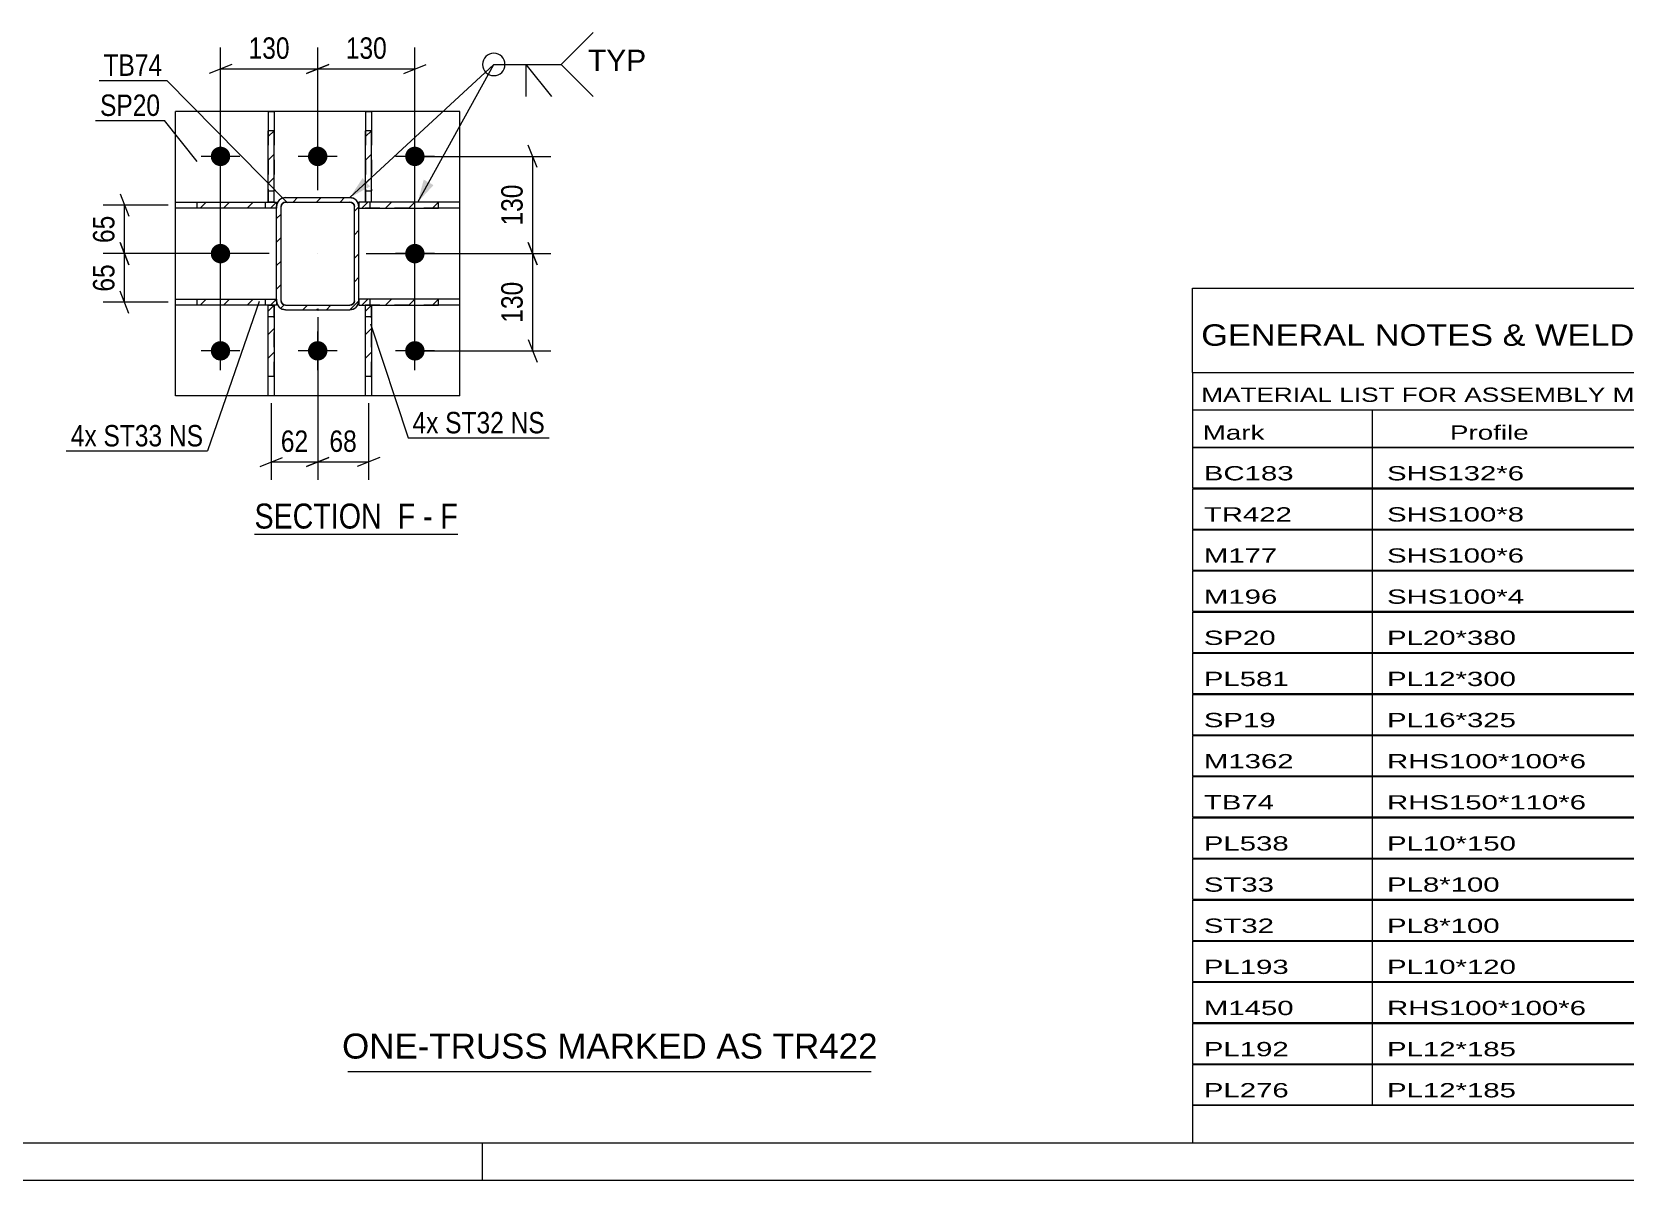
# Model space of a CAD drawing. Header units: millimetres. Extents: x -74 to 767, y -439 to 155.
# Drawn here: x 286.8 to 499.9, y -439 to -285.5 of the extents above; entities that cross this region are included whole.
import ezdxf

# ---------------------------------------------------------------- set-up
doc = ezdxf.new("R2010")
doc.units = ezdxf.units.MM
doc.linetypes.add('DXK_LINE_DOT2', pattern=[3.9198, 1.9599, -1.9599])
doc.linetypes.add('DXK_LINE_DOT3', pattern=[5.9187, 2.979, -0.9799, 0.9799, -0.9799])
doc.styles.add('Arial', font='arial.ttf', dxfattribs={"height": 0.2})
doc.styles.add('Arial Narrow', font='ARIALN.TTF', dxfattribs={"height": 0.2})

# ---------------------------------------------------------------- blocks, each defined once
blk = doc.blocks.new('Unknown-814185030-1135')
at = {"color": 5, "linetype": 'Continuous'}
for p, q in [((-68.94, -434), (762.06, -434)), ((347.06, -439), (347.06, -434)), ((-73.94, -439), (767.06, -439))]:
    blk.add_line(p, q, dxfattribs=at)
blk = doc.blocks.new('Unknown-814185030-12143')
at = {"color": 7, "linetype": 'Continuous'}
for p, q in [((442.06, -319.75), (602.06, -319.75)), ((442.06, -331), (442.06, -319.75)), ((602.06, -319.75), (602.06, -331)), ((442.06, -331), (602.06, -331)), ((442.06, -331), (442.06, -336)), ((602.06, -331), (602.06, -336)), ((442.06, -336), (602.06, -336)), ((442.06, -336), (442.06, -341)), ((466.06, -336), (466.06, -341)), ((501.56, -336), (501.56, -341)), ((527.56, -336), (527.56, -341)), ((540.56, -336), (540.56, -341)), ((558.06, -336), (558.06, -341)), ((580.06, -336), (580.06, -341)), ((602.06, -336), (602.06, -341)), ((442.06, -341), (602.06, -341)), ((442.06, -341.05), (442.06, -346.45)), ((442.06, -341.05), (602.06, -341.05)), ((466.06, -341), (466.06, -346.5)), ((501.56, -341), (501.56, -346.5)), ((527.56, -341), (527.56, -346.5)), ((540.56, -341), (540.56, -346.5)), ((558.06, -341), (558.06, -346.5)), ((580.06, -341), (580.06, -346.5)), ((602.06, -341.05), (602.06, -346.45)), ((442.06, -346.45), (602.06, -346.45)), ((442.06, -346.55), (442.06, -351.95)), ((442.06, -346.55), (602.06, -346.55)), ((466.06, -346.5), (466.06, -352)), ((501.56, -346.5), (501.56, -352)), ((527.56, -346.5), (527.56, -352)), ((540.56, -346.5), (540.56, -352)), ((558.06, -346.5), (558.06, -352)), ((580.06, -346.5), (580.06, -352)), ((602.06, -346.55), (602.06, -351.95)), ((442.06, -351.95), (602.06, -351.95)), ((442.06, -352.05), (442.06, -357.45)), ((442.06, -352.05), (602.06, -352.05)), ((466.06, -352), (466.06, -357.5)), ((501.56, -352), (501.56, -357.5)), ((527.56, -352), (527.56, -357.5)), ((540.56, -352), (540.56, -357.5)), ((558.06, -352), (558.06, -357.5)), ((580.06, -352), (580.06, -357.5)), ((602.06, -352.05), (602.06, -357.45)), ((442.06, -357.45), (602.06, -357.45)), ((442.06, -357.55), (442.06, -362.95)), ((442.06, -357.55), (602.06, -357.55)), ((466.06, -357.5), (466.06, -363)), ((501.56, -357.5), (501.56, -363)), ((527.56, -357.5), (527.56, -363)), ((540.56, -357.5), (540.56, -363)), ((558.06, -357.5), (558.06, -363)), ((580.06, -357.5), (580.06, -363)), ((602.06, -357.55), (602.06, -362.95)), ((442.06, -362.95), (602.06, -362.95)), ((442.06, -363.05), (442.06, -368.45)), ((442.06, -363.05), (602.06, -363.05)), ((466.06, -363), (466.06, -368.5)), ((501.56, -363), (501.56, -368.5)), ((527.56, -363), (527.56, -368.5)), ((540.56, -363), (540.56, -368.5)), ((558.06, -363), (558.06, -368.5)), ((580.06, -363), (580.06, -368.5)), ((602.06, -363.05), (602.06, -368.45)), ((442.06, -368.45), (602.06, -368.45)), ((442.06, -368.55), (442.06, -373.95)), ((442.06, -368.55), (602.06, -368.55)), ((466.06, -368.5), (466.06, -374)), ((501.56, -368.5), (501.56, -374)), ((527.56, -368.5), (527.56, -374)), ((540.56, -368.5), (540.56, -374)), ((558.06, -368.5), (558.06, -374)), ((580.06, -368.5), (580.06, -374)), ((602.06, -368.55), (602.06, -373.95)), ((442.06, -373.95), (602.06, -373.95)), ((442.06, -374.05), (442.06, -379.45)), ((442.06, -374.05), (602.06, -374.05)), ((466.06, -374), (466.06, -379.5)), ((501.56, -374), (501.56, -379.5)), ((527.56, -374), (527.56, -379.5)), ((540.56, -374), (540.56, -379.5)), ((558.06, -374), (558.06, -379.5)), ((580.06, -374), (580.06, -379.5)), ((602.06, -374.05), (602.06, -379.45)), ((442.06, -379.45), (602.06, -379.45)), ((442.06, -379.55), (442.06, -384.95)), ((442.06, -379.55), (602.06, -379.55)), ((466.06, -379.5), (466.06, -385)), ((501.56, -379.5), (501.56, -385)), ((527.56, -379.5), (527.56, -385)), ((540.56, -379.5), (540.56, -385)), ((558.06, -379.5), (558.06, -385)), ((580.06, -379.5), (580.06, -385)), ((602.06, -379.55), (602.06, -384.95)), ((442.06, -384.95), (602.06, -384.95)), ((442.06, -385.05), (442.06, -390.45)), ((442.06, -385.05), (602.06, -385.05)), ((466.06, -385), (466.06, -390.5)), ((501.56, -385), (501.56, -390.5)), ((527.56, -385), (527.56, -390.5)), ((540.56, -385), (540.56, -390.5)), ((558.06, -385), (558.06, -390.5)), ((580.06, -385), (580.06, -390.5)), ((602.06, -385.05), (602.06, -390.45)), ((442.06, -390.45), (602.06, -390.45)), ((442.06, -390.55), (442.06, -395.95)), ((442.06, -390.55), (602.06, -390.55)), ((466.06, -390.5), (466.06, -396)), ((501.56, -390.5), (501.56, -396)), ((527.56, -390.5), (527.56, -396)), ((540.56, -390.5), (540.56, -396)), ((558.06, -390.5), (558.06, -396)), ((580.06, -390.5), (580.06, -396)), ((602.06, -390.55), (602.06, -395.95)), ((442.06, -395.95), (602.06, -395.95)), ((442.06, -396.05), (442.06, -401.45)), ((442.06, -396.05), (602.06, -396.05)), ((466.06, -396), (466.06, -401.5)), ((501.56, -396), (501.56, -401.5)), ((527.56, -396), (527.56, -401.5)), ((540.56, -396), (540.56, -401.5)), ((558.06, -396), (558.06, -401.5)), ((580.06, -396), (580.06, -401.5)), ((602.06, -396.05), (602.06, -401.45)), ((442.06, -401.45), (602.06, -401.45)), ((442.06, -401.55), (442.06, -406.95)), ((442.06, -401.55), (602.06, -401.55)), ((466.06, -401.5), (466.06, -407)), ((501.56, -401.5), (501.56, -407)), ((527.56, -401.5), (527.56, -407)), ((540.56, -401.5), (540.56, -407)), ((558.06, -401.5), (558.06, -407)), ((580.06, -401.5), (580.06, -407)), ((602.06, -401.55), (602.06, -406.95)), ((442.06, -406.95), (602.06, -406.95)), ((466.06, -407), (466.06, -412.5)), ((501.56, -407), (501.56, -412.5)), ((527.56, -407), (527.56, -412.5)), ((540.56, -407), (540.56, -412.5)), ((558.06, -407), (558.06, -412.5)), ((580.06, -407), (580.06, -412.5)), ((442.06, -407.05), (442.06, -412.45)), ((442.06, -407.05), (602.06, -407.05)), ((602.06, -407.05), (602.06, -412.45)), ((442.06, -412.45), (602.06, -412.45)), ((442.06, -412.55), (442.06, -417.95)), ((442.06, -412.55), (602.06, -412.55)), ((466.06, -412.5), (466.06, -418)), ((501.56, -412.5), (501.56, -418)), ((527.56, -412.5), (527.56, -418)), ((540.56, -412.5), (540.56, -418)), ((558.06, -412.5), (558.06, -418)), ((580.06, -412.5), (580.06, -418)), ((602.06, -412.55), (602.06, -417.95)), ((442.06, -417.95), (602.06, -417.95)), ((442.06, -418.05), (442.06, -423.45)), ((442.06, -418.05), (602.06, -418.05)), ((466.06, -418), (466.06, -423.5)), ((501.56, -418), (501.56, -423.5)), ((527.56, -418), (527.56, -423.5)), ((540.56, -418), (540.56, -423.5)), ((558.06, -418), (558.06, -423.5)), ((580.06, -418), (580.06, -423.5)), ((602.06, -418.05), (602.06, -423.45)), ((442.06, -423.45), (602.06, -423.45)), ((442.06, -423.55), (442.06, -428.95)), ((442.06, -423.55), (602.06, -423.55)), ((466.06, -423.5), (466.06, -429)), ((501.56, -423.5), (501.56, -429)), ((527.56, -423.5), (527.56, -429)), ((540.56, -423.5), (540.56, -429)), ((558.06, -423.5), (558.06, -429)), ((580.06, -423.5), (580.06, -429)), ((602.06, -423.55), (602.06, -428.95)), ((442.06, -428.95), (602.06, -428.95)), ((442.06, -429), (602.06, -429)), ((442.06, -429), (442.06, -434)), ((558.06, -429), (558.06, -434)), ((580.06, -429), (580.06, -434)), ((602.06, -429), (602.06, -434)), ((442.06, -434), (602.06, -434))]:
    blk.add_line(p, q, dxfattribs=at)
at = {"color": 7, "style": 'Arial Narrow'}
for s, height, width, p in [('GENERAL NOTES & WELD DETAILS :', 2.8633, 1.4, (443.21, -327.44)), ('REFER TYP DRAWING TYP-01', 1.9089, 1.6, (526.76, -327.34)), ("MATERIAL LIST FOR ASSEMBLY MK'D", 1.9089, 1.6, (443.21, -334.94)), ('TR422', 1.909, 1.794707, (535.96, -335.03)), ('1', 1.91, 1.794707, (564.14, -334.94)), ('No. Required', 1.9089, 1.6, (573.47, -334.94)), ('Mark', 1.909, 1.7, (443.4, -340)), ('Profile', 1.909, 1.7, (476.47, -340)), ('Material', 1.909, 1.7, (506.6, -339.94)), ('No.', 1.909, 1.7, (531.56, -339.94)), ('Length', 1.909, 1.7, (542.06, -339.94)), ('Area', 1.909, 1.7, (564.56, -339.94)), ('Weight', 1.909, 1.7, (584.06, -339.94))]:
    blk.add_text(s, height=height, dxfattribs=dict(at, width=width)).set_placement(p)
at = {"color": 7, "linetype": 'Continuous', "style": 'Arial Narrow'}
for s, height, width, p in [('BC183', 1.909, 1.794707, (443.56, -345.44)), ('SHS132*6', 1.909, 1.794707, (468.06, -345.44)), ('E350', 1.909, 1.794707, (507.8, -345.44)), ('1', 1.91, 1.794707, (531.92, -345.44)), ('16515', 1.909, 1.794707, (542.46, -345.44)), ('8.7', 1.909, 1.794707, (568.38, -345.44)), ('392.0', 1.909, 1.794707, (585.02, -345.44)), ('TR422', 1.909, 1.794707, (443.56, -350.94)), ('SHS100*8', 1.909, 1.794707, (468.06, -350.94)), ('E350', 1.909, 1.794707, (507.8, -350.94)), ('1', 1.91, 1.794707, (531.92, -350.94)), ('16223', 1.909, 1.794707, (542.46, -350.94)), ('6.5', 1.909, 1.794707, (568.38, -350.94)), ('374.9', 1.909, 1.794707, (585.02, -350.94)), ('M177', 1.909, 1.794707, (443.56, -356.44)), ('SHS100*6', 1.909, 1.794707, (468.06, -356.44)), ('E350', 1.909, 1.794707, (507.8, -356.44)), ('6', 1.91, 1.794707, (531.92, -356.44)), ('3167', 1.909, 1.794707, (544.64, -356.44)), ('1.2', 1.909, 1.794707, (568.38, -356.44)), ('328.9', 1.909, 1.794707, (585.02, -356.44)), ('M196', 1.909, 1.794707, (443.56, -361.94)), ('SHS100*4', 1.909, 1.794707, (468.06, -361.94)), ('E350', 1.909, 1.794707, (507.8, -361.94)), ('7', 1.91, 1.794707, (531.92, -361.94)), ('3261', 1.909, 1.794707, (544.64, -361.94)), ('1.3', 1.909, 1.794707, (568.38, -361.94)), ('272.2', 1.909, 1.794707, (585.02, -361.94)), ('SP20', 1.909, 1.794707, (443.56, -367.44)), ('PL20*380', 1.909, 1.794707, (468.06, -367.44)), ('E350', 1.909, 1.794707, (507.8, -367.44)), ('6', 1.91, 1.794707, (531.92, -367.44)), ('380', 1.909, 1.794707, (546.83, -367.44)), ('0.3', 1.909, 1.794707, (568.38, -367.44)), ('136.0', 1.909, 1.794707, (585.02, -367.44)), ('PL581', 1.909, 1.794707, (443.56, -372.94)), ('PL12*300', 1.909, 1.794707, (468.06, -372.94)), ('E350', 1.909, 1.794707, (507.8, -372.94)), ('13', 1.909, 1.794707, (530.82, -372.94)), ('310', 1.909, 1.794707, (546.83, -372.94)), ('0.2', 1.909, 1.794707, (568.38, -372.94)), ('113.9', 1.909, 1.794707, (585.02, -372.94)), ('SP19', 1.909, 1.794707, (443.56, -378.44)), ('PL16*325', 1.909, 1.794707, (468.06, -378.44)), ('E350', 1.909, 1.794707, (507.8, -378.44)), ('4', 1.91, 1.794707, (531.92, -378.44)), ('325', 1.909, 1.794707, (546.83, -378.44)), ('0.2', 1.909, 1.794707, (568.38, -378.44)), ('53.1', 1.909, 1.794707, (587.2, -378.44)), ('M1362', 1.909, 1.794707, (443.56, -383.94)), ('RHS100*100*6', 1.9089, 1.794707, (468.06, -383.94)), ('E350', 1.909, 1.794707, (507.8, -383.94)), ('13', 1.909, 1.794707, (530.82, -383.94)), ('196', 1.909, 1.794707, (546.83, -383.94)), ('0.1', 1.909, 1.794707, (568.38, -383.94)), ('45.1', 1.909, 1.794707, (587.2, -383.94)), ('TB74', 1.909, 1.794707, (443.56, -389.44)), ('RHS150*110*6', 1.9089, 1.794707, (468.06, -389.44)), ('E350', 1.909, 1.794707, (507.8, -389.44)), ('6', 1.91, 1.794707, (531.92, -389.44)), ('200', 1.909, 1.794707, (546.83, -389.44)), ('0.1', 1.909, 1.794707, (568.38, -389.44)), ('28.0', 1.909, 1.794707, (587.2, -389.44)), ('PL538', 1.909, 1.794707, (443.56, -394.94)), ('PL10*150', 1.909, 1.794707, (468.06, -394.94)), ('E350', 1.909, 1.794707, (507.8, -394.94)), ('6', 1.91, 1.794707, (531.92, -394.94)), ('170', 1.909, 1.794707, (546.83, -394.94)), ('0.1', 1.909, 1.794707, (568.38, -394.94)), ('12.0', 1.909, 1.794707, (587.2, -394.94)), ('ST33', 1.909, 1.794707, (443.56, -400.44)), ('PL8*100', 1.909, 1.794707, (468.06, -400.44)), ('E350', 1.909, 1.794707, (507.8, -400.44)), ('24', 1.909, 1.794707, (530.82, -400.44)), ('135', 1.909, 1.794707, (546.83, -400.44)), ('0.0', 1.909, 1.794707, (568.38, -400.44)), ('10.0', 1.909, 1.794707, (587.2, -400.44)), ('ST32', 1.909, 1.794707, (443.56, -405.94)), ('PL8*100', 1.909, 1.794707, (468.06, -405.94)), ('E350', 1.909, 1.794707, (507.8, -405.94)), ('24', 1.909, 1.794707, (530.82, -405.94)), ('121', 1.909, 1.794707, (546.83, -405.94)), ('0.0', 1.909, 1.794707, (568.38, -405.94)), ('8.9', 1.909, 1.794707, (589.39, -405.94)), ('PL193', 1.909, 1.794707, (443.56, -411.44)), ('PL10*120', 1.909, 1.794707, (468.06, -411.44)), ('E350', 1.909, 1.794707, (507.8, -411.44)), ('2', 1.91, 1.794707, (531.92, -411.44)), ('255', 1.909, 1.794707, (546.83, -411.44)), ('0.1', 1.909, 1.794707, (568.38, -411.44)), ('4.8', 1.909, 1.794707, (589.39, -411.44)), ('M1450', 1.909, 1.794707, (443.56, -416.94)), ('RHS100*100*6', 1.9089, 1.794707, (468.06, -416.94)), ('E350', 1.909, 1.794707, (507.8, -416.94)), ('1', 1.91, 1.794707, (531.92, -416.94)), ('220', 1.909, 1.794707, (546.83, -416.94)), ('0.1', 1.909, 1.794707, (568.38, -416.94)), ('3.9', 1.909, 1.794707, (589.39, -416.94)), ('PL192', 1.909, 1.794707, (443.56, -422.44)), ('PL12*185', 1.909, 1.794707, (468.06, -422.44)), ('E350', 1.909, 1.794707, (507.8, -422.44)), ('1', 1.91, 1.794707, (531.92, -422.44)), ('255', 1.909, 1.794707, (546.83, -422.44)), ('0.1', 1.909, 1.794707, (568.38, -422.44)), ('2.9', 1.909, 1.794707, (589.39, -422.44)), ('PL276', 1.909, 1.794707, (443.56, -427.94)), ('PL12*185', 1.909, 1.794707, (468.06, -427.94)), ('E350', 1.909, 1.794707, (507.8, -427.94)), ('1', 1.91, 1.794707, (531.92, -427.94)), ('254', 1.909, 1.794707, (546.83, -427.94)), ('0.1', 1.909, 1.794707, (568.38, -427.94)), ('2.9', 1.909, 1.794707, (589.39, -427.94)), ('Total', 1.909, 1.7, (544.39, -432.5)), ('40.3', 1.909, 1.794707, (565.7, -432.5)), ('1789.7', 1.909, 1.794707, (582.83, -432.5))]:
    blk.add_text(s, height=height, dxfattribs=dict(at, width=width)).set_placement(p)
blk = doc.blocks.new('Unknown-814185030-12144')
at = {"color": 7, "linetype": 'Continuous'}
blk.add_line((329.06, -424.5), (399.06, -424.5), dxfattribs=at)
at = {"color": 7, "style": 'Arial'}
blk.add_text('ONE-TRUSS MARKED AS TR422', height=3.3428, dxfattribs=at).set_placement((328.3, -422.75))
blk = doc.blocks.new('Unknown-814185030-17 - 2091')
at = {"color": 6, "linetype": 'Continuous'}
blk.add_line((316.59, -352.63), (343.8, -352.63), dxfattribs=at)
at = {"color": 0, "linetype": 'Continuous'}
blk.add_wipeout([(334.7, -351.88), (334.7, -348.38), (316.59, -348.38), (316.59, -351.88)], dxfattribs=at)
at = {"color": 7, "linetype": 'Continuous', "style": 'Arial Narrow'}
blk.add_text('SECTION ', height=3.34, dxfattribs=at).set_placement((316.59, -351.88))
at = {"color": 0, "linetype": 'Continuous'}
blk.add_wipeout([(338.09, -351.88), (338.09, -348.38), (335.75, -348.38), (335.75, -351.88)], dxfattribs=at)
at = {"color": 7, "linetype": 'Continuous', "style": 'Arial Narrow'}
blk.add_text('F', height=3.34, dxfattribs=at).set_placement((335.75, -351.88))
at = {"color": 0, "linetype": 'Continuous'}
blk.add_wipeout([(340.41, -351.88), (340.41, -348.38), (339.14, -348.38), (339.14, -351.88)], dxfattribs=at)
at = {"color": 7, "linetype": 'Continuous', "style": 'Arial Narrow'}
blk.add_text('-', height=3.34, dxfattribs=at).set_placement((339.14, -351.88))
at = {"color": 0, "linetype": 'Continuous'}
blk.add_wipeout([(343.8, -351.88), (343.8, -348.38), (341.46, -348.38), (341.46, -351.88)], dxfattribs=at)
at = {"color": 7, "linetype": 'Continuous', "style": 'Arial Narrow'}
blk.add_text('F', height=3.34, dxfattribs=at).set_placement((341.46, -351.88))
blk = doc.blocks.new('Part-814185030-2217 - 2091')
at = {"linetype": 'Continuous'}
h = blk.add_hatch(dxfattribs=at)
h.set_pattern_fill('', scale=0.7, style=0, pattern_type=0)
h.set_pattern_definition([(45, (332.2275, -322.0128), (-1.57154, 1.57154), [])])
h.paths.add_polyline_path([(332.23, -331.56), (332.23, -322.01), (331.43, -322.01), (331.43, -331.56)])
at = {"color": 7, "linetype": 'DXK_LINE_DOT2'}
for p, q in [((331.43, -323.51), (331.43, -322.01)), ((331.43, -322.01), (332.23, -322.01)), ((331.43, -323.51), (332.23, -323.51)), ((331.43, -331.56), (331.43, -323.51)), ((332.23, -331.56), (332.23, -322.01))]:
    blk.add_line(p, q, dxfattribs=at)
at = {"color": 2, "linetype": 'Continuous'}
for p, q in [((331.43, -331.56), (331.43, -322.01)), ((331.43, -322.01), (332.23, -322.01)), ((332.23, -322.01), (332.23, -331.56)), ((331.43, -334.12), (331.43, -331.56)), ((332.23, -331.56), (331.43, -331.56)), ((332.23, -331.56), (332.23, -334.12)), ((332.23, -334.12), (331.43, -334.12))]:
    blk.add_line(p, q, dxfattribs=at)
blk = doc.blocks.new('Part-814185030-2201 - 2091')
at = {"linetype": 'Continuous'}
h = blk.add_hatch(dxfattribs=at)
h.set_pattern_fill('', scale=0.7, style=0, pattern_type=0)
h.set_pattern_definition([(45, (332.227, -298.6766), (-1.57154, 1.57154), [])])
h.paths.add_polyline_path([(332.23, -308.21), (332.23, -298.68), (331.43, -298.68), (331.43, -308.21)])
at = {"color": 2, "linetype": 'Continuous'}
for p, q in [((331.43, -296.12), (331.43, -298.68)), ((331.43, -296.12), (332.23, -296.12)), ((332.23, -296.12), (332.23, -298.68)), ((331.43, -308.21), (331.43, -298.68)), ((332.23, -298.68), (331.43, -298.68)), ((332.23, -308.21), (332.23, -298.68)), ((331.43, -308.21), (332.23, -308.21))]:
    blk.add_line(p, q, dxfattribs=at)
at = {"color": 7, "linetype": 'DXK_LINE_DOT2'}
for p, q in [((331.43, -298.68), (331.43, -308.21)), ((332.23, -298.68), (332.23, -306.71)), ((331.43, -306.71), (332.23, -306.71)), ((332.23, -308.21), (332.23, -306.71)), ((331.43, -308.21), (332.23, -308.21))]:
    blk.add_line(p, q, dxfattribs=at)
blk = doc.blocks.new('Part-814185030-2216 - 2091')
at = {"linetype": 'Continuous'}
h = blk.add_hatch(dxfattribs=at)
h.set_pattern_fill('', scale=0.7, style=0, pattern_type=0)
h.set_pattern_definition([(45, (319.2276, -298.6765), (-1.57154, 1.57154), [])])
h.paths.add_polyline_path([(319.23, -308.21), (319.23, -298.68), (318.43, -298.68), (318.43, -308.21)])
at = {"color": 2, "linetype": 'Continuous'}
for p, q in [((318.43, -296.12), (318.43, -298.68)), ((318.43, -296.12), (319.23, -296.12)), ((319.23, -296.12), (319.23, -298.68)), ((318.43, -308.21), (318.43, -298.68)), ((319.23, -298.68), (318.43, -298.68)), ((319.23, -308.21), (319.23, -298.68)), ((318.43, -308.21), (319.23, -308.21))]:
    blk.add_line(p, q, dxfattribs=at)
at = {"color": 7, "linetype": 'DXK_LINE_DOT2'}
for p, q in [((318.43, -298.68), (318.43, -308.21)), ((319.23, -298.68), (319.23, -306.71)), ((318.43, -306.71), (319.23, -306.71)), ((319.23, -308.21), (319.23, -306.71)), ((318.43, -308.21), (319.23, -308.21))]:
    blk.add_line(p, q, dxfattribs=at)
blk = doc.blocks.new('Part-814185030-2192 - 2091')
at = {"linetype": 'Continuous'}
h = blk.add_hatch(dxfattribs=at)
h.set_pattern_fill('', scale=0.7, style=0, pattern_type=0)
h.set_pattern_definition([(45, (330.543, -321.4217), (-1.57154, 1.57154), [])])
h.paths.add_polyline_path([(330.45, -321.88), (330.54, -321.42), (330.54, -308.82), (330.45, -308.36), (330.19, -307.97), (329.8, -307.71), (329.34, -307.62), (320.74, -307.62), (320.28, -307.71), (319.89, -307.97), (319.63, -308.36), (319.54, -308.82), (319.54, -321.42), (319.63, -321.88), (319.89, -322.27), (320.28, -322.53), (320.74, -322.62), (329.34, -322.62), (329.8, -322.53), (330.19, -322.27)])
h.paths.add_polyline_path([(329.57, -321.98), (329.34, -322.02), (320.74, -322.02), (320.51, -321.98), (320.32, -321.85), (320.19, -321.65), (320.14, -321.42), (320.14, -308.82), (320.19, -308.59), (320.32, -308.4), (320.51, -308.27), (320.74, -308.22), (329.34, -308.22), (329.57, -308.27), (329.77, -308.4), (329.9, -308.59), (329.94, -308.82), (329.94, -321.42), (329.9, -321.65), (329.77, -321.85)])
blk.add_hatch(color=30, dxfattribs=at).paths.add_polyline_path([(325.04, -322.72, -1), (325.04, -322.52, -1)])
at = {"color": 7, "linetype": 'DXK_LINE_DOT2'}
for p, q in [((319.54, -308.82), (319.63, -308.36)), ((319.54, -321.42), (319.54, -308.82)), ((320.19, -308.59), (320.14, -308.82)), ((320.14, -321.42), (320.14, -308.82)), ((320.32, -308.4), (320.19, -308.59)), ((320.28, -307.71), (320.74, -307.62)), ((320.51, -308.27), (320.32, -308.4)), ((320.74, -308.22), (320.51, -308.27)), ((320.74, -307.62), (329.34, -307.62)), ((320.74, -308.22), (329.34, -308.22)), ((329.34, -307.62), (329.8, -307.71)), ((329.57, -308.27), (329.34, -308.22)), ((329.77, -308.4), (329.57, -308.27)), ((329.9, -308.59), (329.77, -308.4)), ((329.94, -308.82), (329.9, -308.59)), ((329.94, -321.42), (329.94, -308.82)), ((330.45, -308.36), (330.54, -308.82)), ((330.54, -321.42), (330.54, -308.82)), ((319.63, -321.88), (319.54, -321.42)), ((320.14, -321.42), (320.19, -321.65)), ((320.19, -321.65), (320.32, -321.85)), ((329.77, -321.85), (329.9, -321.65)), ((329.9, -321.65), (329.94, -321.42)), ((330.54, -321.42), (330.45, -321.88)), ((320.74, -322.62), (320.28, -322.53)), ((320.32, -321.85), (320.51, -321.98)), ((320.51, -321.98), (320.74, -322.02)), ((320.74, -322.02), (329.34, -322.02)), ((320.74, -322.62), (329.34, -322.62)), ((329.34, -322.02), (329.57, -321.98)), ((329.8, -322.53), (329.34, -322.62)), ((329.57, -321.98), (329.77, -321.85))]:
    blk.add_line(p, q, dxfattribs=at)
at = {"color": 2, "linetype": 'Continuous'}
for p, q in [((319.63, -308.36), (319.54, -308.82)), ((319.54, -321.42), (319.54, -308.82)), ((320.14, -308.82), (320.19, -308.59)), ((320.14, -321.42), (320.14, -308.82)), ((320.19, -308.59), (320.32, -308.4)), ((320.74, -307.62), (320.28, -307.71)), ((320.32, -308.4), (320.51, -308.27)), ((320.51, -308.27), (320.74, -308.22)), ((320.74, -307.62), (329.34, -307.62)), ((320.74, -308.22), (329.34, -308.22)), ((329.8, -307.71), (329.34, -307.62)), ((329.34, -308.22), (329.57, -308.27)), ((329.57, -308.27), (329.77, -308.4)), ((329.77, -308.4), (329.9, -308.59)), ((329.9, -308.59), (329.94, -308.82)), ((329.94, -321.42), (329.94, -308.82)), ((330.54, -308.82), (330.45, -308.36)), ((330.54, -321.42), (330.54, -308.82)), ((319.54, -321.42), (319.63, -321.88)), ((320.19, -321.65), (320.14, -321.42)), ((320.32, -321.85), (320.19, -321.65)), ((329.9, -321.65), (329.77, -321.85)), ((329.94, -321.42), (329.9, -321.65)), ((330.45, -321.88), (330.54, -321.42)), ((320.28, -322.53), (320.74, -322.62)), ((320.51, -321.98), (320.32, -321.85)), ((320.74, -322.02), (320.51, -321.98)), ((320.74, -322.02), (329.34, -322.02)), ((320.74, -322.62), (329.34, -322.62)), ((329.57, -321.98), (329.34, -322.02)), ((329.34, -322.62), (329.8, -322.53)), ((329.77, -321.85), (329.57, -321.98))]:
    blk.add_line(p, q, dxfattribs=at)
at = {"color": 7, "linetype": 'DXK_LINE_DOT3'}
blk.add_line((325.04, -315.12), (325.04, -315.12), dxfattribs=at)
at = {"color": 30, "linetype": 'DXK_LINE_DOT3'}
blk.add_line((325.04, -322.62), (325.04, -322.62), dxfattribs=at)
at = {"color": 30, "linetype": 'Continuous'}
blk.add_circle((325.04, -322.62), 0.1, dxfattribs=at)
at = {"color": 7, "linetype": 'DXK_LINE_DOT2'}
for centre, start, end in [((320.74, -308.82), 112.5, 157.5), ((329.34, -308.82), 22.5, 67.5), ((320.74, -321.42), 202.5, 247.5), ((329.34, -321.42), 292.5, 337.5)]:
    blk.add_arc(centre, 1.2, start, end, dxfattribs=at)
at = {"color": 2, "linetype": 'Continuous'}
for centre, start, end in [((320.74, -308.82), 112.5, 157.5), ((329.34, -308.82), 22.5, 67.5), ((320.74, -321.42), 202.5, 247.5), ((329.34, -321.42), 292.5, 337.5)]:
    blk.add_arc(centre, 1.2, start, end, dxfattribs=at)
blk = doc.blocks.new('Part-814185030-2222 - 2091')
at = {"linetype": 'Continuous'}
h = blk.add_hatch(dxfattribs=at)
h.set_pattern_fill('', scale=0.7, style=0, pattern_type=0)
h.set_pattern_definition([(45, (319.228, -322.0128), (-1.57154, 1.57154), [])])
h.paths.add_polyline_path([(319.23, -331.56), (319.23, -322.01), (318.43, -322.01), (318.43, -331.56)])
at = {"color": 7, "linetype": 'DXK_LINE_DOT2'}
for p, q in [((318.43, -323.51), (318.43, -322.01)), ((318.43, -322.01), (319.23, -322.01)), ((318.43, -323.51), (319.23, -323.51)), ((318.43, -331.56), (318.43, -323.51)), ((319.23, -331.56), (319.23, -322.01))]:
    blk.add_line(p, q, dxfattribs=at)
at = {"color": 2, "linetype": 'Continuous'}
for p, q in [((318.43, -331.56), (318.43, -322.01)), ((318.43, -322.01), (319.23, -322.01)), ((319.23, -322.01), (319.23, -331.56)), ((318.43, -334.12), (318.43, -331.56)), ((319.23, -331.56), (318.43, -331.56)), ((319.23, -331.56), (319.23, -334.12)), ((319.23, -334.12), (318.43, -334.12))]:
    blk.add_line(p, q, dxfattribs=at)
blk = doc.blocks.new('Part-814185030-2223 - 2091')
at = {"linetype": 'Continuous'}
h = blk.add_hatch(dxfattribs=at)
h.set_pattern_fill('', scale=0.7, style=0, pattern_type=0)
h.set_pattern_definition([(45, (319.543, -308.223), (-1.57154, 1.57154), [])])
h.paths.add_polyline_path([(319.54, -309.02), (319.54, -308.22), (308.9, -308.22), (308.9, -309.02)])
at = {"color": 2, "linetype": 'Continuous'}
for p, q in [((306.04, -309.02), (306.04, -308.22)), ((306.04, -308.22), (308.9, -308.22)), ((308.9, -308.22), (319.54, -308.22)), ((308.9, -309.02), (308.9, -308.22)), ((319.54, -308.22), (319.54, -309.02)), ((308.9, -309.02), (306.04, -309.02)), ((319.54, -309.02), (308.9, -309.02))]:
    blk.add_line(p, q, dxfattribs=at)
at = {"color": 7, "linetype": 'DXK_LINE_DOT2'}
for p, q in [((308.9, -308.22), (319.54, -308.22)), ((318.04, -309.02), (318.04, -308.22)), ((319.54, -308.22), (319.54, -309.02)), ((319.54, -309.02), (308.9, -309.02))]:
    blk.add_line(p, q, dxfattribs=at)
blk = doc.blocks.new('Part-814185030-2224 - 2091')
at = {"linetype": 'Continuous'}
h = blk.add_hatch(dxfattribs=at)
h.set_pattern_fill('', scale=0.7, style=0, pattern_type=0)
h.set_pattern_definition([(45, (319.543, -321.223), (-1.57154, 1.57154), [])])
h.paths.add_polyline_path([(319.54, -322.02), (319.54, -321.22), (308.9, -321.22), (308.9, -322.02)])
at = {"color": 2, "linetype": 'Continuous'}
for p, q in [((306.04, -322.02), (306.04, -321.22)), ((306.04, -321.22), (308.9, -321.22)), ((308.9, -321.22), (319.54, -321.22)), ((308.9, -322.02), (308.9, -321.22)), ((319.54, -321.22), (319.54, -322.02)), ((308.9, -322.02), (306.04, -322.02)), ((319.54, -322.02), (308.9, -322.02))]:
    blk.add_line(p, q, dxfattribs=at)
at = {"color": 7, "linetype": 'DXK_LINE_DOT2'}
for p, q in [((308.9, -321.22), (319.54, -321.22)), ((318.04, -322.02), (318.04, -321.22)), ((319.54, -321.22), (319.54, -322.02)), ((319.54, -322.02), (308.9, -322.02))]:
    blk.add_line(p, q, dxfattribs=at)
blk = doc.blocks.new('Part-814185030-2239 - 2091')
at = {"linetype": 'Continuous'}
h = blk.add_hatch(dxfattribs=at)
h.set_pattern_fill('', scale=0.7, style=0, pattern_type=0)
h.set_pattern_definition([(45, (341.191, -308.2228), (-1.57154, 1.57154), [])])
h.paths.add_polyline_path([(341.19, -309.02), (341.19, -308.22), (330.54, -308.22), (330.54, -309.02)])
at = {"color": 7, "linetype": 'DXK_LINE_DOT2'}
for p, q in [((341.19, -308.22), (330.54, -308.22)), ((330.54, -308.22), (330.54, -309.02)), ((332.04, -309.02), (332.04, -308.22)), ((341.19, -309.02), (330.54, -309.02))]:
    blk.add_line(p, q, dxfattribs=at)
at = {"color": 2, "linetype": 'Continuous'}
for p, q in [((341.19, -308.22), (330.54, -308.22)), ((330.54, -308.22), (330.54, -309.02)), ((344.04, -308.22), (341.19, -308.22)), ((341.19, -309.02), (341.19, -308.22)), ((344.04, -309.02), (344.04, -308.22)), ((330.54, -309.02), (341.19, -309.02)), ((344.04, -309.02), (341.19, -309.02))]:
    blk.add_line(p, q, dxfattribs=at)
blk = doc.blocks.new('Part-814185030-2244 - 2091')
at = {"linetype": 'Continuous'}
h = blk.add_hatch(dxfattribs=at)
h.set_pattern_fill('', scale=0.7, style=0, pattern_type=0)
h.set_pattern_definition([(45, (341.191, -321.2228), (-1.57154, 1.57154), [])])
h.paths.add_polyline_path([(341.19, -322.02), (341.19, -321.22), (330.54, -321.22), (330.54, -322.02)])
at = {"color": 7, "linetype": 'DXK_LINE_DOT2'}
for p, q in [((341.19, -321.22), (330.54, -321.22)), ((330.54, -321.22), (330.54, -322.02)), ((332.04, -322.02), (332.04, -321.22)), ((341.19, -322.02), (330.54, -322.02))]:
    blk.add_line(p, q, dxfattribs=at)
at = {"color": 2, "linetype": 'Continuous'}
for p, q in [((341.19, -321.22), (330.54, -321.22)), ((330.54, -321.22), (330.54, -322.02)), ((344.04, -321.22), (341.19, -321.22)), ((341.19, -322.02), (341.19, -321.22)), ((344.04, -322.02), (344.04, -321.22)), ((330.54, -322.02), (341.19, -322.02)), ((344.04, -322.02), (341.19, -322.02))]:
    blk.add_line(p, q, dxfattribs=at)
blk = doc.blocks.new('Part-814185030-2250 - 2091')
at = {"color": 2, "linetype": 'Continuous'}
for p, q in [((306.04, -334.12), (306.04, -296.12)), ((344.04, -296.12), (306.04, -296.12)), ((344.04, -334.12), (344.04, -296.12)), ((344.04, -334.12), (306.04, -334.12))]:
    blk.add_line(p, q, dxfattribs=at)
blk = doc.blocks.new('Bolt-814185030-2283 - 2091')
at = {"linetype": 'Continuous'}
for points in [[(310.74, -302.12, -1), (313.34, -302.12, -1)], [(323.74, -302.12, -1), (326.34, -302.12, -1)], [(336.74, -302.12, -1), (339.34, -302.12, -1)], [(310.74, -315.12, -1), (313.34, -315.12, -1)], [(336.74, -315.12, -1), (339.34, -315.12, -1)], [(310.74, -328.12, -1), (313.34, -328.12, -1)], [(323.74, -328.12, -1), (326.34, -328.12, -1)], [(336.74, -328.12, -1), (339.34, -328.12, -1)]]:
    blk.add_hatch(color=1, dxfattribs=at).paths.add_polyline_path(points)
at = {"color": 1, "linetype": 'Continuous'}
for p, q in [((312.04, -304.72), (312.04, -299.52)), ((325.04, -304.72), (325.04, -299.52)), ((338.04, -304.72), (338.04, -299.52)), ((314.64, -302.12), (309.44, -302.12)), ((327.64, -302.12), (322.44, -302.12)), ((340.64, -302.12), (335.44, -302.12)), ((312.04, -317.72), (312.04, -312.52)), ((338.04, -317.72), (338.04, -312.52)), ((314.64, -315.12), (309.44, -315.12)), ((340.64, -315.12), (335.44, -315.12)), ((312.04, -330.72), (312.04, -325.52)), ((325.04, -330.72), (325.04, -325.52)), ((338.04, -330.72), (338.04, -325.52)), ((314.64, -328.12), (309.44, -328.12)), ((327.64, -328.12), (322.44, -328.12)), ((340.64, -328.12), (335.44, -328.12))]:
    blk.add_line(p, q, dxfattribs=at)
blk = doc.blocks.new('StraightDimension-814185030-2322 - 2091')
at = {"color": 7, "linetype": 'Continuous'}
for p, q in [((339.04, -302.12), (356.2, -302.12)), ((354.4, -303.62), (353.2, -300.62)), ((353.8, -315.12), (353.8, -302.12)), ((331.54, -315.12), (356.2, -315.12)), ((353.2, -313.62), (354.4, -316.62))]:
    blk.add_line(p, q, dxfattribs=at)
at = {"color": 0}
blk.add_wipeout([(353.05, -305.28), (348.85, -305.28), (348.85, -311.96), (353.05, -311.96)], dxfattribs=at)
at = {"color": 3, "style": 'Arial Narrow'}
blk.add_text('130', height=2.863, rotation=90.0002, dxfattribs=at).set_placement((352.45, -311.36))
blk = doc.blocks.new('StraightDimension-814185030-2293 - 2091')
at = {"color": 7, "linetype": 'Continuous'}
for p, q in [((325.04, -323.62), (325.04, -345.38)), ((331.83, -335.12), (331.83, -345.38)), ((323.54, -343.58), (326.54, -342.38)), ((325.04, -342.98), (331.83, -342.98)), ((333.33, -342.38), (330.33, -343.58))]:
    blk.add_line(p, q, dxfattribs=at)
at = {"color": 0}
blk.add_wipeout([(330.86, -342.23), (330.86, -338.03), (326.01, -338.03), (326.01, -342.23)], dxfattribs=at)
at = {"color": 3, "style": 'Arial Narrow'}
blk.add_text('68', height=2.863, dxfattribs=at).set_placement((326.61, -341.63))
blk = doc.blocks.new('StraightDimension-814185030-2302 - 2091')
at = {"color": 7, "linetype": 'Continuous'}
for p, q in [((325.04, -323.62), (325.04, -345.38)), ((318.83, -335.12), (318.83, -345.38)), ((317.33, -343.58), (320.33, -342.38)), ((318.83, -342.98), (325.04, -342.98)), ((326.54, -342.38), (323.54, -343.58))]:
    blk.add_line(p, q, dxfattribs=at)
at = {"color": 0}
blk.add_wipeout([(324.36, -342.23), (324.36, -338.03), (319.51, -338.03), (319.51, -342.23)], dxfattribs=at)
at = {"color": 3, "style": 'Arial Narrow'}
blk.add_text('62', height=2.863, dxfattribs=at).set_placement((320.11, -341.63))
blk = doc.blocks.new('StraightDimension-814185030-2312 - 2091')
at = {"color": 7, "linetype": 'Continuous'}
for p, q in [((331.54, -315.12), (356.2, -315.12)), ((354.4, -316.62), (353.2, -313.62)), ((353.8, -328.12), (353.8, -315.12)), ((339.04, -328.12), (356.2, -328.12)), ((353.2, -326.62), (354.4, -329.62))]:
    blk.add_line(p, q, dxfattribs=at)
at = {"color": 0}
blk.add_wipeout([(353.05, -318.28), (348.85, -318.28), (348.85, -324.96), (353.05, -324.96)], dxfattribs=at)
at = {"color": 3, "style": 'Arial Narrow'}
blk.add_text('130', height=2.863, rotation=90.0002, dxfattribs=at).set_placement((352.45, -324.36))
blk = doc.blocks.new('StraightDimension-814185030-2333 - 2091')
at = {"color": 7, "linetype": 'Continuous'}
for p, q in [((318.54, -315.12), (296.35, -315.12)), ((298.6, -313.62), (299.8, -316.62)), ((299.2, -321.62), (299.2, -315.12)), ((305.04, -321.62), (296.35, -321.62)), ((299.8, -323.12), (298.6, -320.12))]:
    blk.add_line(p, q, dxfattribs=at)
at = {"color": 0}
blk.add_wipeout([(298.45, -315.94), (294.25, -315.94), (294.25, -320.8), (298.45, -320.8)], dxfattribs=at)
at = {"color": 3, "style": 'Arial Narrow'}
blk.add_text('65', height=2.863, rotation=90.0002, dxfattribs=at).set_placement((297.85, -320.2))
blk = doc.blocks.new('StraightDimension-814185030-2339 - 2091')
at = {"color": 7, "linetype": 'Continuous'}
for p, q in [((305.04, -308.62), (296.35, -308.62)), ((298.6, -307.12), (299.8, -310.12)), ((299.2, -315.12), (299.2, -308.62)), ((318.54, -315.12), (296.35, -315.12)), ((299.8, -316.62), (298.6, -313.62))]:
    blk.add_line(p, q, dxfattribs=at)
at = {"color": 0}
blk.add_wipeout([(298.45, -309.44), (294.25, -309.44), (294.25, -314.3), (298.45, -314.3)], dxfattribs=at)
at = {"color": 3, "style": 'Arial Narrow'}
blk.add_text('65', height=2.863, rotation=90.0002, dxfattribs=at).set_placement((297.85, -313.7))
blk = doc.blocks.new('StraightDimension-814185030-2347 - 2091')
at = {"color": 7, "linetype": 'Continuous'}
for p, q in [((325.04, -306.62), (325.04, -287.57)), ((338.04, -327.12), (338.04, -287.57)), ((326.54, -289.82), (323.54, -291.02)), ((325.04, -290.42), (338.04, -290.42)), ((336.54, -291.02), (339.54, -289.82))]:
    blk.add_line(p, q, dxfattribs=at)
at = {"color": 0}
blk.add_wipeout([(334.89, -289.67), (334.89, -285.47), (328.2, -285.47), (328.2, -289.67)], dxfattribs=at)
at = {"color": 3, "style": 'Arial Narrow'}
blk.add_text('130', height=2.863, dxfattribs=at).set_placement((328.8, -289.07))
blk = doc.blocks.new('StraightDimension-814185030-2356 - 2091')
at = {"color": 7, "linetype": 'Continuous'}
for p, q in [((312.04, -327.12), (312.04, -287.57)), ((325.04, -306.62), (325.04, -287.57)), ((313.54, -289.82), (310.54, -291.02)), ((312.04, -290.42), (325.04, -290.42)), ((323.54, -291.02), (326.54, -289.82))]:
    blk.add_line(p, q, dxfattribs=at)
at = {"color": 0}
blk.add_wipeout([(321.89, -289.67), (321.89, -285.47), (315.2, -285.47), (315.2, -289.67)], dxfattribs=at)
at = {"color": 3, "style": 'Arial Narrow'}
blk.add_text('130', height=2.863, dxfattribs=at).set_placement((315.8, -289.07))
blk = doc.blocks.new('Mark-814185030-2188 - 2091')
at = {"color": 0}
blk.add_wipeout([(304.25, -291.35), (304.25, -288.35), (296.39, -288.35), (296.39, -291.35)], dxfattribs=at)
blk.add_wipeout([(304.25, -291.35), (304.25, -288.35), (296.39, -288.35), (296.39, -291.35)], dxfattribs=at)
at = {"color": 30, "linetype": 'Continuous'}
for p in [(295.79, -291.95), (320.99, -308.33)]:
    blk.add_line(p, (304.85, -291.95), dxfattribs=at)
at = {"color": 3, "style": 'Arial Narrow'}
blk.add_text('TB74', height=2.863, dxfattribs=at).set_placement((296.39, -291.35))
blk = doc.blocks.new('MarkSet-814185030-2445 - 2091')
at = {"color": 0}
blk.add_wipeout([(295.49, -340.9), (295.49, -337.9), (292.02, -337.9), (292.02, -340.9)], dxfattribs=at)
blk.add_wipeout([(295.49, -340.9), (295.49, -337.9), (292.02, -337.9), (292.02, -340.9)], dxfattribs=at)
blk.add_wipeout([(304.25, -340.9), (304.25, -337.9), (296.39, -337.9), (296.39, -340.9)], dxfattribs=at)
blk.add_wipeout([(304.25, -340.9), (304.25, -337.9), (296.39, -337.9), (296.39, -340.9)], dxfattribs=at)
at = {"color": 3, "style": 'Arial Narrow'}
blk.add_text('4x', height=2.863, dxfattribs=at).set_placement((292.02, -340.9))
at = {"color": 0}
blk.add_wipeout([(309.71, -340.9), (309.71, -337.9), (305.15, -337.9), (305.15, -340.9)], dxfattribs=at)
blk.add_wipeout([(309.71, -340.9), (309.71, -337.9), (305.15, -337.9), (305.15, -340.9)], dxfattribs=at)
at = {"color": 30, "linetype": 'Continuous'}
for p in [(317.22, -321.54), (291.42, -341.5)]:
    blk.add_line(p, (310.31, -341.5), dxfattribs=at)
at = {"color": 3, "style": 'Arial Narrow'}
for s, p in [('ST33', (296.39, -340.9)), ('NS', (305.15, -340.9))]:
    blk.add_text(s, height=2.863, dxfattribs=at).set_placement(p)
blk = doc.blocks.new('Mark-814185030-2246 - 2091')
at = {"color": 0}
blk.add_wipeout([(303.97, -296.71), (303.97, -293.71), (295.93, -293.71), (295.93, -296.71)], dxfattribs=at)
blk.add_wipeout([(303.97, -296.71), (303.97, -293.71), (295.93, -293.71), (295.93, -296.71)], dxfattribs=at)
at = {"color": 30, "linetype": 'Continuous'}
for p in [(295.33, -297.31), (308.92, -302.78)]:
    blk.add_line(p, (304.57, -297.31), dxfattribs=at)
at = {"color": 3, "style": 'Arial Narrow'}
blk.add_text('SP20', height=2.863, dxfattribs=at).set_placement((295.93, -296.71))
blk = doc.blocks.new('WeldMark-814185030-2365 - 2091')
at = {"linetype": 'Continuous'}
for points in [[(332.05, -306.14), (329.34, -307.62), (331.04, -305.03)], [(340.53, -305.96), (338.43, -308.22), (339.22, -305.23)]]:
    blk.add_hatch(color=30, dxfattribs=at).paths.add_polyline_path(points)
at = {"color": 30, "linetype": 'Continuous'}
for p, q in [((329.34, -307.62), (348.59, -289.82)), ((338.43, -308.22), (348.59, -289.82)), ((348.59, -289.82), (357.59, -289.82))]:
    blk.add_line(p, q, dxfattribs=at)
at = {"color": 3, "linetype": 'Continuous'}
for q in [(356.31, -294.11), (352.88, -294.11)]:
    blk.add_line((352.88, -289.82), q, dxfattribs=at)
for start, end in [(90, 270), (270, 90)]:
    blk.add_arc((348.59, -289.82), 1.5, start, end, dxfattribs=at)
at = {"color": 0, "linetype": 'Continuous'}
blk.add_wipeout([(368.97, -290.72), (368.97, -287.72), (361.19, -287.72), (361.19, -290.72)], dxfattribs=at)
blk.add_wipeout([(368.97, -290.72), (368.97, -287.72), (361.19, -287.72), (361.19, -290.72)], dxfattribs=at)
at = {"color": 3, "linetype": 'Continuous'}
for q in [(361.88, -285.54), (361.88, -294.11)]:
    blk.add_line((357.59, -289.82), q, dxfattribs=at)
at = {"color": 3, "linetype": 'Continuous', "style": 'Arial'}
blk.add_text('TYP', height=2.865, dxfattribs=at).set_placement((361.19, -290.72))
blk = doc.blocks.new('MarkSet-814185030-2415 - 2091')
at = {"color": 0}
blk.add_wipeout([(341.19, -339.15), (341.19, -336.15), (337.72, -336.15), (337.72, -339.15)], dxfattribs=at)
blk.add_wipeout([(341.19, -339.15), (341.19, -336.15), (337.72, -336.15), (337.72, -339.15)], dxfattribs=at)
at = {"color": 30, "linetype": 'Continuous'}
blk.add_line((332.09, -324.51), (337.12, -339.75), dxfattribs=at)
at = {"color": 0}
blk.add_wipeout([(349.95, -339.15), (349.95, -336.15), (342.09, -336.15), (342.09, -339.15)], dxfattribs=at)
blk.add_wipeout([(349.95, -339.15), (349.95, -336.15), (342.09, -336.15), (342.09, -339.15)], dxfattribs=at)
at = {"color": 3, "style": 'Arial Narrow'}
for s, p in [('4x', (337.72, -339.15)), ('ST32', (342.09, -339.15))]:
    blk.add_text(s, height=2.863, dxfattribs=at).set_placement(p)
at = {"color": 0}
blk.add_wipeout([(355.41, -339.15), (355.41, -336.15), (350.85, -336.15), (350.85, -339.15)], dxfattribs=at)
blk.add_wipeout([(355.41, -339.15), (355.41, -336.15), (350.85, -336.15), (350.85, -339.15)], dxfattribs=at)
at = {"color": 30, "linetype": 'Continuous'}
blk.add_line((337.12, -339.75), (356.01, -339.75), dxfattribs=at)
at = {"color": 3, "style": 'Arial Narrow'}
blk.add_text('NS', height=2.863, dxfattribs=at).set_placement((350.85, -339.15))

msp = doc.modelspace()

# ---------------------------------------------------------------- block references
for name in ['Unknown-814185030-1135', 'Part-814185030-2250 - 2091', 'Part-814185030-2216 - 2091', 'Part-814185030-2201 - 2091', 'Bolt-814185030-2283 - 2091', 'Part-814185030-2223 - 2091', 'Part-814185030-2192 - 2091', 'Part-814185030-2239 - 2091', 'Part-814185030-2224 - 2091', 'Part-814185030-2244 - 2091', 'Unknown-814185030-12143', 'Part-814185030-2222 - 2091', 'Part-814185030-2217 - 2091', 'Unknown-814185030-12144']:
    msp.add_blockref(name, (0, 0))

# ---------------------------------------------------------------- next in the draw order: block references
for name in ['StraightDimension-814185030-2322 - 2091', 'StraightDimension-814185030-2293 - 2091', 'Unknown-814185030-17 - 2091']:
    msp.add_blockref(name, (0, 0))

# ---------------------------------------------------------------- next in the draw order: block references
for name in ['StraightDimension-814185030-2312 - 2091', 'StraightDimension-814185030-2302 - 2091']:
    msp.add_blockref(name, (0, 0))

# ---------------------------------------------------------------- next in the draw order: block references
for name in ['StraightDimension-814185030-2347 - 2091', 'StraightDimension-814185030-2333 - 2091']:
    msp.add_blockref(name, (0, 0))

# ---------------------------------------------------------------- next in the draw order: block references
for name in ['WeldMark-814185030-2365 - 2091', 'StraightDimension-814185030-2339 - 2091', 'MarkSet-814185030-2415 - 2091']:
    msp.add_blockref(name, (0, 0))

# ---------------------------------------------------------------- next in the draw order: block references
msp.add_blockref('StraightDimension-814185030-2356 - 2091', (0, 0))

# ---------------------------------------------------------------- next in the draw order: block references
for name in ['Mark-814185030-2188 - 2091', 'MarkSet-814185030-2445 - 2091']:
    msp.add_blockref(name, (0, 0))

# ---------------------------------------------------------------- next in the draw order: block references
msp.add_blockref('Mark-814185030-2246 - 2091', (0, 0))

doc.saveas('drawing.dxf')
